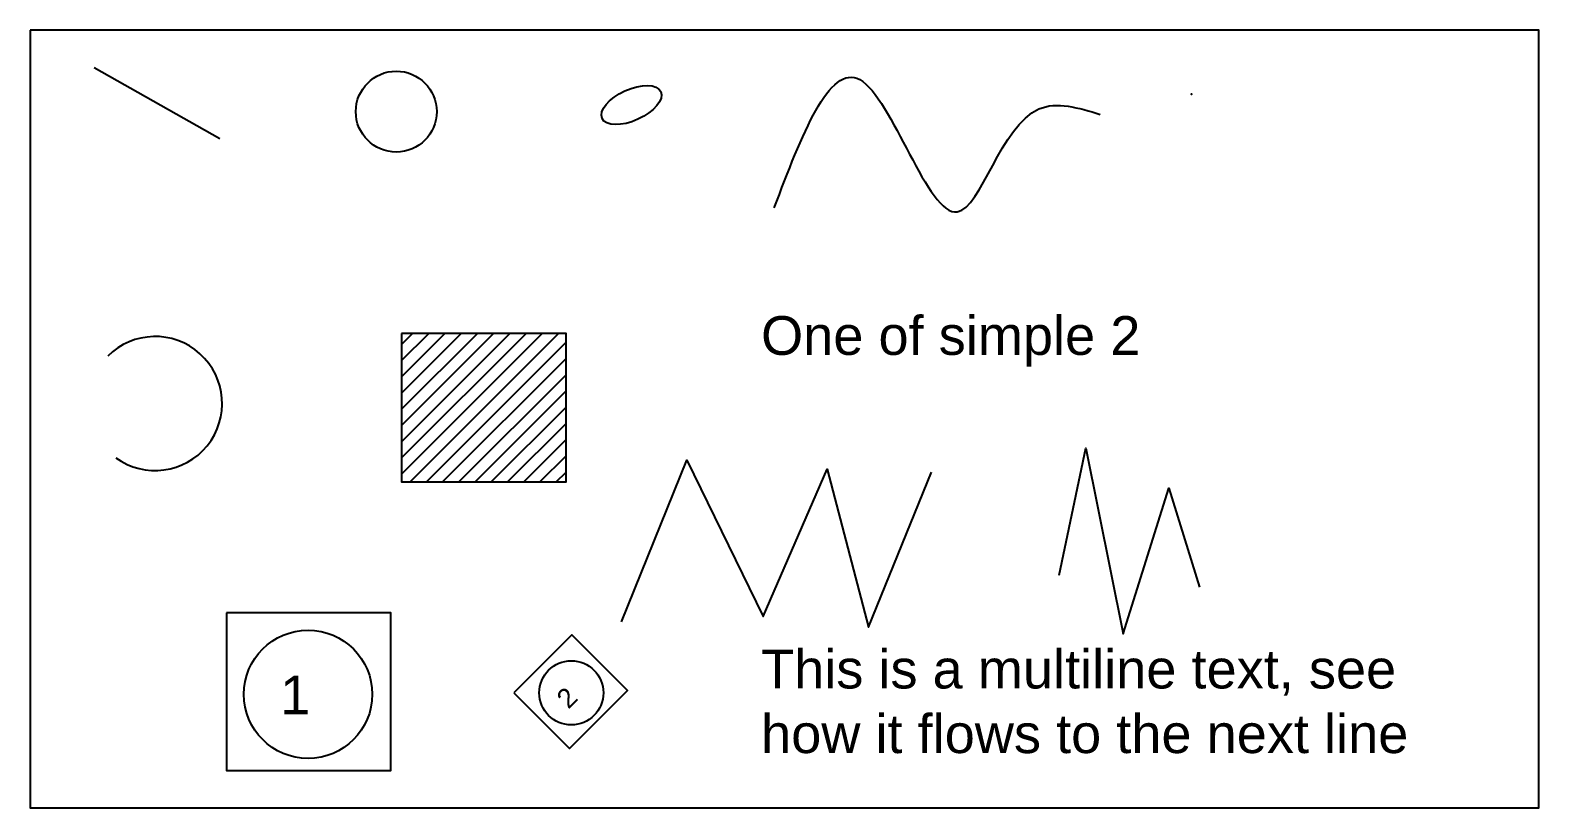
# Model space of a CAD drawing. Header units: inches. Extents: x 0 to 54693, y 0 to 31146.
# Drawn here: x -0.2 to 16.23, y -0.14 to 8.33 of the extents above; entities that cross this region are included whole.
import ezdxf

# ---------------------------------------------------------------- set-up
doc = ezdxf.new("R2010")
doc.units = ezdxf.units.IN
doc.header["$MEASUREMENT"] = 0
doc.layers.add('Deleted', color=1, linetype='Continuous')
doc.styles.get("Standard").update_dxf_attribs({"font": 'arial.ttf'})

# ---------------------------------------------------------------- blocks, each defined once
blk = doc.blocks.new('Block1')
blk.add_lwpolyline([(1.938, 1.981), (1.938, 0.264), (3.729, 0.264), (3.729, 1.981)], close=True)
blk.add_circle((2.826, 1.093), 0.699)
blk.add_attdef('ID', (2.521, 0.875), '', height=0.422)

msp = doc.modelspace()

# ---------------------------------------------------------------- hatches: boundary and pattern name
at = {"layer": 'Deleted'}
h = msp.add_hatch(dxfattribs=at)
h.set_pattern_fill('ANSI31', color=256, style=0)
h.paths.add_polyline_path([(3.845, 5.024), (3.845, 3.408), (5.636, 3.408), (5.636, 5.024)])

# ---------------------------------------------------------------- linework, layer by layer
msp.add_line((0.497, 7.921), (1.866, 7.15), dxfattribs=at)
for points in [[(-0.202, 8.329), (-0.202, -0.144), (16.234, -0.144), (16.234, 8.329)], [(3.845, 5.024), (3.845, 3.408), (5.636, 3.408), (5.636, 5.024)]]:
    msp.add_lwpolyline(points, close=True, dxfattribs=at)
msp.add_lwpolyline([(6.24, 1.884), (6.953, 3.645), (7.783, 1.942), (8.482, 3.544), (8.933, 1.826), (9.617, 3.514)], dxfattribs=at)
msp.add_polyline3d([(11.008, 2.392, 0), (11.299, 3.775, 0), (11.707, 1.751, 0), (12.202, 3.338, 0), (12.536, 2.261, 0)], dxfattribs=at)
msp.add_circle((3.787, 7.441), 0.441, dxfattribs=at)
msp.add_arc((1.16, 4.261), 0.73, 233.9632, 135.0647, dxfattribs=at)
msp.add_ellipse((6.349, 7.513), major_axis=(0.32, 0.146), ratio=0.484344, dxfattribs=at)
at = {"layer": 'Deleted', "end_tangent": (0.324324, -0.945946)}
msp.add_spline([(7.904, 6.392), (8.836, 7.79), (9.899, 6.349), (10.787, 7.47), (11.456, 7.411)], degree=3, dxfattribs=at)
at = {"layer": 'Deleted'}
msp.add_point((12.449, 7.63), dxfattribs=at)

# ---------------------------------------------------------------- block references
msp.add_blockref('Block1', (0, 0), dxfattribs=at).add_auto_attribs({'ID': '1'})
at = {"layer": 'Deleted', "xscale": 0.5000000000000001, "yscale": 0.5, "zscale": 0.5, "rotation": 45}
msp.add_blockref('Block1', (5.081, -0.277), dxfattribs=at).add_auto_attribs({'ID': '2'})

# ---------------------------------------------------------------- texts
at = {"layer": 'Deleted'}
msp.add_text('One of simple 2', height=0.42243, dxfattribs=at).set_placement((7.761, 4.791))
at = {"layer": 'Deleted', "insert": (7.761, 1.579), "char_height": 0.42243, "width": 7.97769, "attachment_point": 1}
msp.add_mtext('{This is a multiline text, see how it flows to the next line}', dxfattribs=at)

doc.saveas('drawing.dxf')
